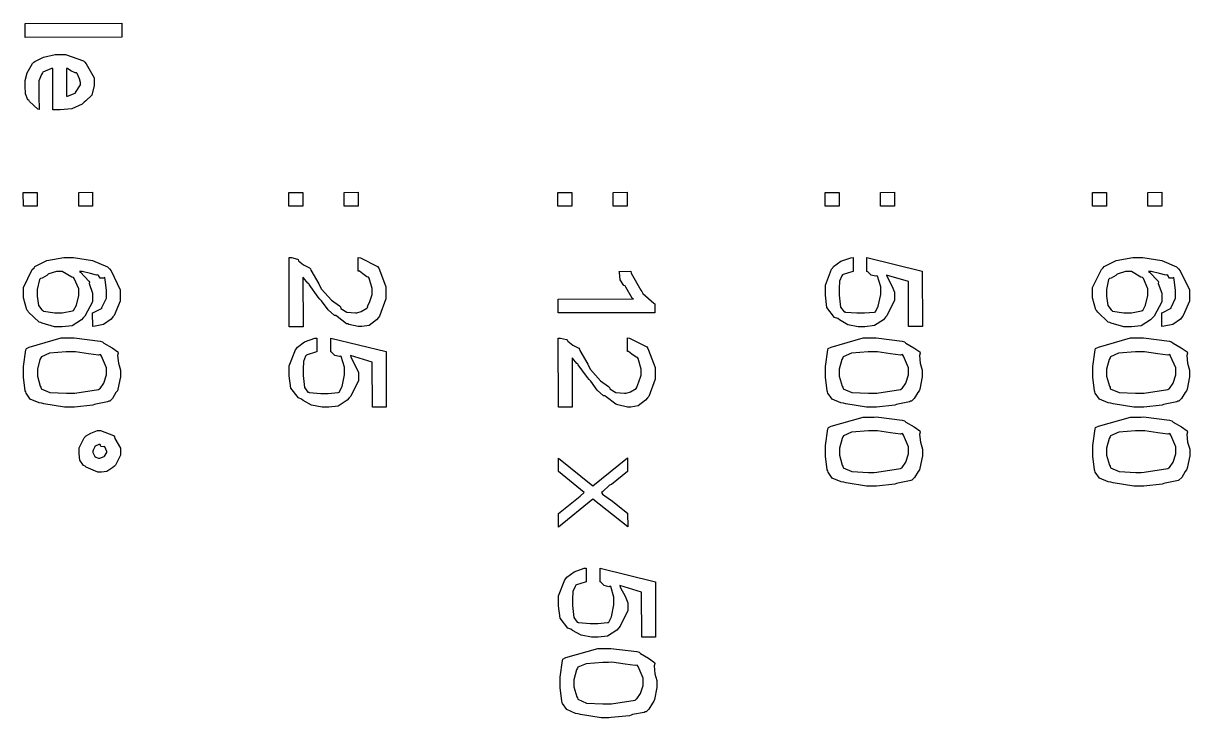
# Model space of a CAD drawing. Extents: x 0.2 to 11.6, y 0.3 to 16.2.
# Drawn here: x 7.532 to 8.702, y 2.602 to 3.299 of the extents above; entities that cross this region are included whole.
import ezdxf

# ---------------------------------------------------------------- set-up
doc = ezdxf.new("R2010")
doc.units = 0
doc.header["$MEASUREMENT"] = 0

msp = doc.modelspace()

# ---------------------------------------------------------------- linework, layer by layer
at = {"color": 0}
for p, q in [((7.53321, 3.29889), (7.63043, 3.2991)), ((7.53321, 3.285), (7.53321, 3.29889)), ((7.53321, 3.29889), (7.53321, 3.29889)), ((7.63043, 3.2991), (7.63043, 3.28521)), ((7.63043, 3.28521), (7.53321, 3.285)), ((7.55186, 3.26503), (7.56342, 3.26768)), ((7.56342, 3.26768), (7.56733, 3.26768)), ((7.56733, 3.26768), (7.57383, 3.26768)), ((7.57383, 3.26768), (7.59185, 3.26139)), ((7.53543, 3.24935), (7.54064, 3.25879)), ((7.54064, 3.25879), (7.54215, 3.2601)), ((7.54215, 3.2601), (7.54292, 3.26085)), ((7.54292, 3.26085), (7.55186, 3.26503)), ((7.59185, 3.26139), (7.59338, 3.2601)), ((7.59338, 3.2601), (7.59451, 3.25831)), ((7.59451, 3.25831), (7.60271, 3.24436)), ((7.53326, 3.24164), (7.53543, 3.24935)), ((7.54975, 3.24778), (7.54715, 3.24126)), ((7.55063, 3.24924), (7.54975, 3.24778)), ((7.55122, 3.24994), (7.55063, 3.24924)), ((7.5599, 3.25374), (7.55122, 3.24994)), ((7.56104, 3.25379), (7.5599, 3.25374)), ((7.56125, 3.21212), (7.56104, 3.25379)), ((7.57493, 3.25379), (7.57493, 3.22601)), ((7.57596, 3.25374), (7.57493, 3.25379)), ((7.57493, 3.25379), (7.57493, 3.25379)), ((7.57926, 3.25136), (7.57596, 3.25374)), ((7.58356, 3.24935), (7.57926, 3.25136)), ((7.5849, 3.24946), (7.58356, 3.24935)), ((7.58556, 3.24881), (7.5849, 3.24946)), ((7.58783, 3.24337), (7.58556, 3.24881)), ((7.58882, 3.23969), (7.58783, 3.24337)), ((7.60271, 3.24436), (7.60271, 3.23969)), ((7.53325, 3.23639), (7.53326, 3.23904)), ((7.53369, 3.22835), (7.53325, 3.23639)), ((7.53326, 3.23904), (7.53326, 3.24164)), ((7.54715, 3.24126), (7.54715, 3.23904)), ((7.54715, 3.23904), (7.54715, 3.23708)), ((7.54715, 3.23708), (7.54715, 3.23269)), ((7.54715, 3.23269), (7.54715, 3.23122)), ((7.58404, 3.22965), (7.58882, 3.23719)), ((7.58882, 3.23719), (7.58882, 3.23969)), ((7.58882, 3.23969), (7.58882, 3.23969)), ((7.60271, 3.23654), (7.60015, 3.22711)), ((7.60271, 3.23969), (7.60271, 3.23654)), ((7.53603, 3.22222), (7.53369, 3.22835)), ((7.53694, 3.22189), (7.53603, 3.22222)), ((7.5376, 3.22075), (7.53694, 3.22189)), ((7.54622, 3.21294), (7.5376, 3.22075)), ((7.54715, 3.23122), (7.54715, 3.22993)), ((7.54715, 3.22993), (7.54715, 3.227)), ((7.54715, 3.227), (7.54715, 3.22601)), ((7.54715, 3.22601), (7.54736, 3.21257)), ((7.54715, 3.22601), (7.54715, 3.22601)), ((7.57493, 3.22601), (7.5759, 3.22613)), ((7.5759, 3.22613), (7.5835, 3.22885)), ((7.5835, 3.22885), (7.58404, 3.22928)), ((7.58404, 3.22928), (7.58404, 3.22965)), ((7.59272, 3.21994), (7.59071, 3.21799)), ((7.59435, 3.22125), (7.59272, 3.21994)), ((7.60015, 3.22711), (7.59435, 3.22125)), ((7.54736, 3.21257), (7.54622, 3.21294)), ((7.56185, 3.21212), (7.56125, 3.21212)), ((7.56369, 3.21212), (7.56185, 3.21212)), ((7.56451, 3.21212), (7.56369, 3.21212)), ((7.56842, 3.21212), (7.56451, 3.21212)), ((7.58014, 3.21311), (7.56842, 3.21212)), ((7.59071, 3.21799), (7.58014, 3.21311)), ((7.53151, 3.12929), (7.5454, 3.12929)), ((7.53153, 3.1154), (7.53151, 3.12929)), ((7.53151, 3.12929), (7.53151, 3.12929)), ((7.5454, 3.12929), (7.54542, 3.1154)), ((7.58708, 3.12929), (7.60097, 3.1295)), ((7.58708, 3.1154), (7.58708, 3.12929)), ((7.58708, 3.12929), (7.58708, 3.12929)), ((7.60097, 3.1295), (7.60097, 3.11561)), ((7.79818, 3.12929), (7.81207, 3.12929)), ((7.79818, 3.1154), (7.79818, 3.12929)), ((7.79818, 3.12929), (7.79818, 3.12929)), ((7.81207, 3.12929), (7.81207, 3.1154)), ((7.85374, 3.12929), (7.86762, 3.1295)), ((7.85374, 3.1154), (7.85374, 3.12929)), ((7.85374, 3.12929), (7.85374, 3.12929)), ((7.86762, 3.1295), (7.86762, 3.11561)), ((8.06814, 3.12929), (8.08203, 3.12929)), ((8.06814, 3.1154), (8.06814, 3.12929)), ((8.06814, 3.12929), (8.06814, 3.12929)), ((8.08203, 3.12929), (8.08203, 3.1154)), ((8.12369, 3.12929), (8.13758, 3.1295)), ((8.12369, 3.1154), (8.12369, 3.12929)), ((8.12369, 3.12929), (8.12369, 3.12929)), ((8.13758, 3.1295), (8.13758, 3.11561)), ((8.33653, 3.12929), (8.35042, 3.12929)), ((8.33653, 3.1154), (8.33653, 3.12929)), ((8.33653, 3.12929), (8.33653, 3.12929)), ((8.35042, 3.12929), (8.35042, 3.1154)), ((8.39208, 3.12929), (8.40597, 3.1295)), ((8.39208, 3.1154), (8.39208, 3.12929)), ((8.39208, 3.12929), (8.39208, 3.12929)), ((8.40597, 3.1295), (8.40597, 3.11561)), ((8.60482, 3.12929), (8.61871, 3.12929)), ((8.60482, 3.1154), (8.60482, 3.12929)), ((8.60482, 3.12929), (8.60482, 3.12929)), ((8.61871, 3.12929), (8.61871, 3.1154)), ((8.66038, 3.12929), (8.67426, 3.1295)), ((8.66038, 3.1154), (8.66038, 3.12929)), ((8.66038, 3.12929), (8.66038, 3.12929)), ((8.67426, 3.1295), (8.67426, 3.11561)), ((7.54542, 3.1154), (7.53153, 3.1154)), ((7.60097, 3.11561), (7.58708, 3.1154)), ((7.81207, 3.1154), (7.79818, 3.1154)), ((7.86762, 3.11561), (7.85374, 3.1154)), ((8.08203, 3.1154), (8.06814, 3.1154)), ((8.13758, 3.11561), (8.12369, 3.1154)), ((8.35042, 3.1154), (8.33653, 3.1154)), ((8.40597, 3.11561), (8.39208, 3.1154)), ((8.61871, 3.1154), (8.60482, 3.1154)), ((8.67426, 3.11561), (8.66038, 3.1154)), ((7.54318, 3.05507), (7.55524, 3.06087)), ((7.55524, 3.06087), (7.57215, 3.06386)), ((7.57215, 3.06386), (7.57785, 3.06386)), ((7.57785, 3.06386), (7.58203, 3.06392)), ((7.58203, 3.06392), (7.60107, 3.06114)), ((7.60107, 3.06114), (7.61589, 3.05453)), ((7.7985, 2.99442), (7.79829, 3.06386)), ((7.79829, 3.06386), (7.80057, 3.06386)), ((7.80057, 3.06386), (7.80664, 3.06244)), ((7.80664, 3.06244), (7.8074, 3.06213)), ((7.8074, 3.06213), (7.80783, 3.0606)), ((7.80783, 3.0606), (7.81293, 3.05669)), ((7.81293, 3.05669), (7.8189, 3.05365)), ((7.86774, 3.05018), (7.86774, 3.06407)), ((7.86774, 3.06407), (7.86996, 3.06381)), ((7.86996, 3.06381), (7.88715, 3.05496)), ((8.34483, 3.05485), (8.35211, 3.06022)), ((8.35211, 3.06022), (8.36231, 3.06364)), ((8.36231, 3.06364), (8.36442, 3.06386)), ((8.36442, 3.06386), (8.36442, 3.04997)), ((8.36442, 3.06386), (8.36442, 3.06386)), ((8.37831, 3.04997), (8.37831, 3.06386)), ((8.37831, 3.06386), (8.43386, 3.05018)), ((8.61649, 3.05507), (8.62853, 3.06087)), ((8.62853, 3.06087), (8.64546, 3.06386)), ((8.64546, 3.06386), (8.65115, 3.06386)), ((8.65115, 3.06386), (8.65532, 3.06392)), ((8.65532, 3.06392), (8.67437, 3.06114)), ((8.67437, 3.06114), (8.68918, 3.05453)), ((7.53162, 3.03396), (7.54047, 3.05197)), ((7.54047, 3.05197), (7.54226, 3.05365)), ((7.54226, 3.05365), (7.54318, 3.05507)), ((7.55496, 3.04606), (7.55035, 3.04324)), ((7.55638, 3.04715), (7.55496, 3.04606)), ((7.55724, 3.04764), (7.55638, 3.04715)), ((7.56467, 3.04997), (7.55724, 3.04764)), ((7.56744, 3.04997), (7.56467, 3.04997)), ((7.57058, 3.04997), (7.56744, 3.04997)), ((7.56744, 3.04997), (7.56744, 3.04997)), ((7.58014, 3.04428), (7.57058, 3.04997)), ((7.58176, 3.04389), (7.58014, 3.04428)), ((7.59056, 3.04997), (7.58783, 3.04997)), ((7.58783, 3.04997), (7.58886, 3.04926)), ((7.58886, 3.04926), (7.59728, 3.04021)), ((7.59879, 3.04785), (7.59056, 3.04997)), ((7.60508, 3.04622), (7.59879, 3.04785)), ((7.60628, 3.0465), (7.60508, 3.04622)), ((7.60704, 3.04596), (7.60628, 3.0465)), ((7.60878, 3.04318), (7.60704, 3.04596)), ((7.61589, 3.05453), (7.618, 3.05257)), ((7.618, 3.05257), (7.61953, 3.05067)), ((7.61953, 3.05067), (7.62885, 3.03162)), ((7.8189, 3.05365), (7.81976, 3.05257)), ((7.81976, 3.05257), (7.81999, 3.05126)), ((7.81999, 3.05126), (7.82801, 3.0376)), ((7.86882, 3.05018), (7.86774, 3.05018)), ((7.87224, 3.04775), (7.86882, 3.05018)), ((7.87646, 3.04465), (7.87224, 3.04775)), ((7.87793, 3.04432), (7.87646, 3.04465)), ((7.87853, 3.04335), (7.87793, 3.04432)), ((7.88715, 3.05496), (7.88835, 3.05344)), ((7.88835, 3.05344), (7.88894, 3.0516)), ((7.88894, 3.0516), (7.89551, 3.03444)), ((8.12972, 3.04997), (8.14122, 3.05018)), ((8.13004, 3.04893), (8.12972, 3.04997)), ((8.13069, 3.04161), (8.13004, 3.04893)), ((8.14122, 3.05018), (8.14171, 3.04824)), ((8.14171, 3.04824), (8.15142, 3.03125)), ((8.33664, 3.03608), (8.34293, 3.05214)), ((8.34293, 3.05214), (8.34424, 3.05365)), ((8.34424, 3.05365), (8.34483, 3.05485)), ((8.35314, 3.04551), (8.35097, 3.04031)), ((8.354, 3.04671), (8.35314, 3.04551)), ((8.35454, 3.04704), (8.354, 3.04671)), ((8.36322, 3.04975), (8.35454, 3.04704)), ((8.36442, 3.04997), (8.36322, 3.04975)), ((8.37929, 3.04953), (8.37831, 3.04997)), ((8.38254, 3.04633), (8.37929, 3.04953)), ((8.38704, 3.04519), (8.38254, 3.04633)), ((8.38829, 3.04563), (8.38704, 3.04519)), ((8.38894, 3.04536), (8.38829, 3.04563)), ((8.39219, 3.03456), (8.38894, 3.04536)), ((8.41997, 3.03976), (8.39806, 3.04628)), ((8.39806, 3.04628), (8.39887, 3.04394)), ((8.43386, 3.05018), (8.43408, 2.99463)), ((8.60493, 3.03396), (8.61376, 3.05197)), ((8.61376, 3.05197), (8.61556, 3.05365)), ((8.61556, 3.05365), (8.61649, 3.05507)), ((8.62825, 3.04606), (8.62364, 3.04324)), ((8.62967, 3.04714), (8.62825, 3.04606)), ((8.63053, 3.04764), (8.62967, 3.04714)), ((8.63797, 3.04997), (8.63053, 3.04764)), ((8.64074, 3.04997), (8.63797, 3.04997)), ((8.64388, 3.04997), (8.64074, 3.04997)), ((8.64074, 3.04997), (8.64074, 3.04997)), ((8.65343, 3.04428), (8.64388, 3.04997)), ((8.65506, 3.04389), (8.65343, 3.04428)), ((8.66385, 3.04997), (8.66114, 3.04997)), ((8.66114, 3.04997), (8.66217, 3.04926)), ((8.66217, 3.04926), (8.67057, 3.04019)), ((8.6721, 3.04785), (8.66385, 3.04997)), ((8.67839, 3.04622), (8.6721, 3.04785)), ((8.67958, 3.0465), (8.67839, 3.04622)), ((8.68033, 3.04596), (8.67958, 3.0465)), ((8.68207, 3.04318), (8.68033, 3.04596)), ((8.68918, 3.05453), (8.69129, 3.05257)), ((8.69129, 3.05257), (8.69282, 3.05067)), ((8.69282, 3.05067), (8.70215, 3.03162)), ((7.53162, 3.0274), (7.53162, 3.03396)), ((7.54764, 3.04178), (7.54551, 3.03185)), ((7.54833, 3.04258), (7.54764, 3.04178)), ((7.54872, 3.04286), (7.54833, 3.04258)), ((7.55035, 3.04324), (7.54872, 3.04286)), ((7.58262, 3.04286), (7.58176, 3.04389)), ((7.58718, 3.03267), (7.58262, 3.04286)), ((7.58718, 3.02892), (7.58718, 3.03267)), ((7.59728, 3.04021), (7.59782, 3.03911)), ((7.59782, 3.03911), (7.59744, 3.03776)), ((7.59744, 3.03776), (7.60107, 3.02821)), ((7.61231, 3.0434), (7.60878, 3.04318)), ((7.61322, 3.04389), (7.61231, 3.0434)), ((7.6135, 3.04199), (7.61322, 3.04389)), ((7.61496, 3.03071), (7.6135, 3.04199)), ((7.81267, 3.04367), (7.81218, 3.04411)), ((7.81218, 3.04411), (7.81239, 2.99442)), ((7.81706, 3.03814), (7.81267, 3.04367)), ((7.81803, 3.0376), (7.81706, 3.03814)), ((7.81853, 3.03694), (7.81803, 3.0376)), ((7.82764, 3.02414), (7.81853, 3.03694)), ((7.82801, 3.0376), (7.82867, 3.03586)), ((7.82867, 3.03586), (7.83083, 3.03211)), ((7.88162, 3.03276), (7.87853, 3.04335)), ((7.88162, 3.02892), (7.88162, 3.03276)), ((7.89551, 3.03444), (7.89551, 3.02869)), ((8.13433, 3.03586), (8.13069, 3.04161)), ((8.13579, 3.03564), (8.13433, 3.03586)), ((8.13644, 3.03429), (8.13579, 3.03564)), ((8.14279, 3.02322), (8.13644, 3.03429)), ((8.33664, 3.03022), (8.33664, 3.03608)), ((8.35097, 3.04031), (8.35053, 3.03276)), ((8.35053, 3.03276), (8.35053, 3.03022)), ((8.39219, 3.03088), (8.39219, 3.03456)), ((8.39887, 3.04394), (8.40332, 3.03564)), ((8.40332, 3.03564), (8.40608, 3.02914)), ((8.42019, 2.99463), (8.41997, 3.03976)), ((8.60493, 3.0274), (8.60493, 3.03396)), ((8.62093, 3.04178), (8.61882, 3.03185)), ((8.62164, 3.04258), (8.62093, 3.04178)), ((8.62201, 3.04286), (8.62164, 3.04258)), ((8.62364, 3.04324), (8.62201, 3.04286)), ((8.65593, 3.04286), (8.65506, 3.04389)), ((8.66049, 3.03267), (8.65593, 3.04286)), ((8.66049, 3.02892), (8.66049, 3.03267)), ((8.67057, 3.04019), (8.67111, 3.03911)), ((8.67111, 3.03911), (8.67074, 3.03776)), ((8.67074, 3.03776), (8.67437, 3.02821)), ((8.6856, 3.0434), (8.68207, 3.04318)), ((8.68653, 3.04389), (8.6856, 3.0434)), ((8.68679, 3.04199), (8.68653, 3.04389)), ((8.68826, 3.03071), (8.68679, 3.04199)), ((7.53162, 3.02344), (7.53162, 3.0274)), ((7.53489, 3.01156), (7.53162, 3.02344)), ((7.54551, 3.03185), (7.54551, 3.02849)), ((7.54551, 3.02849), (7.54551, 3.02533)), ((7.54551, 3.02533), (7.54688, 3.01574)), ((7.58475, 3.01617), (7.58718, 3.02576)), ((7.58718, 3.02576), (7.58718, 3.02892)), ((7.60107, 3.02821), (7.60107, 3.02501)), ((7.60107, 3.02501), (7.60107, 3.01964)), ((7.61035, 3.01378), (7.61496, 3.02322)), ((7.61496, 3.02632), (7.61496, 3.03071)), ((7.61496, 3.02322), (7.61496, 3.02632)), ((7.62885, 3.03162), (7.62885, 3.02522)), ((7.62885, 3.02522), (7.62885, 3.02003)), ((7.82932, 3.02219), (7.82764, 3.02414)), ((7.83094, 3.02046), (7.82932, 3.02219)), ((7.83083, 3.03211), (7.84088, 3.021)), ((7.84088, 3.021), (7.84879, 3.01535)), ((7.87929, 3.01997), (7.88162, 3.02669)), ((7.88162, 3.02669), (7.88162, 3.02892)), ((7.89551, 3.02246), (7.88915, 3.00526)), ((7.89551, 3.02869), (7.89551, 3.02246)), ((8.06831, 3.02219), (8.14404, 3.0224)), ((8.06831, 3.00831), (8.06831, 3.02219)), ((8.14404, 3.0224), (8.14279, 3.02322)), ((8.15142, 3.03125), (8.15251, 3.02979)), ((8.15251, 3.02979), (8.15354, 3.02772)), ((8.15354, 3.02772), (8.16444, 3.01807)), ((8.33664, 3.0261), (8.33664, 3.03022)), ((8.33817, 3.01367), (8.33664, 3.0261)), ((8.35053, 3.03022), (8.35053, 3.02621)), ((8.35053, 3.02621), (8.352, 3.01417)), ((8.38975, 3.01508), (8.39219, 3.02696)), ((8.39219, 3.02696), (8.39219, 3.03088)), ((8.40608, 3.02121), (8.39849, 3.00553)), ((8.40608, 3.02914), (8.40608, 3.02696)), ((8.40608, 3.02696), (8.40608, 3.02121)), ((8.60493, 3.02343), (8.60493, 3.0274)), ((8.60818, 3.01156), (8.60493, 3.02343)), ((8.61882, 3.03185), (8.61882, 3.02849)), ((8.61882, 3.02849), (8.61882, 3.02533)), ((8.61882, 3.02533), (8.62017, 3.01574)), ((8.65804, 3.01617), (8.66049, 3.02576)), ((8.66049, 3.02576), (8.66049, 3.02892)), ((8.67437, 3.02821), (8.67437, 3.02501)), ((8.67437, 3.02501), (8.67437, 3.01964)), ((8.68365, 3.01378), (8.68826, 3.02322)), ((8.68826, 3.02631), (8.68826, 3.03071)), ((8.68826, 3.02322), (8.68826, 3.02631)), ((8.70215, 3.03162), (8.70215, 3.02522)), ((8.70215, 3.02522), (8.70215, 3.02001)), ((7.53597, 3.01047), (7.53489, 3.01156)), ((7.53674, 3.00922), (7.53597, 3.01047)), ((7.54725, 2.99908), (7.53674, 3.00922)), ((7.54688, 3.01574), (7.55018, 3.01133)), ((7.55018, 3.01133), (7.55117, 3.0109)), ((7.55117, 3.0109), (7.55165, 3.01025)), ((7.55165, 3.01025), (7.56299, 3.00831)), ((7.57053, 3.00831), (7.58083, 3.01031)), ((7.58083, 3.01031), (7.58176, 3.01069)), ((7.58176, 3.01069), (7.58192, 3.0109)), ((7.58192, 3.0109), (7.58475, 3.01617)), ((7.60107, 3.01964), (7.59326, 3.00504)), ((7.60211, 3.00879), (7.60986, 3.01281)), ((7.60986, 3.01281), (7.6104, 3.01329)), ((7.6104, 3.01329), (7.61035, 3.01378)), ((7.62885, 3.02003), (7.62267, 3.00581)), ((7.83751, 3.0115), (7.83094, 3.02046)), ((7.84386, 3.00581), (7.83751, 3.0115)), ((7.84879, 3.01535), (7.84993, 3.01438)), ((7.84993, 3.01438), (7.85026, 3.01286)), ((7.85026, 3.01286), (7.85622, 3.00917)), ((7.85622, 3.00917), (7.86481, 3.00851)), ((7.86643, 3.00851), (7.87076, 3.00993)), ((7.87076, 3.00993), (7.87651, 3.01324)), ((7.87651, 3.01324), (7.87728, 3.01415)), ((7.87717, 3.01465), (7.87929, 3.01997)), ((7.87728, 3.01415), (7.87717, 3.01465)), ((8.16444, 3.01807), (8.16553, 3.01742)), ((8.16553, 3.01742), (8.16553, 3.00851)), ((8.34592, 3.00369), (8.33817, 3.01367)), ((8.352, 3.01417), (8.35542, 3.0096)), ((8.35542, 3.0096), (8.35639, 3.00939)), ((8.35639, 3.00939), (8.35688, 3.00911)), ((8.35688, 3.00911), (8.36838, 3.00831)), ((8.37586, 3.00831), (8.38585, 3.00922)), ((8.38585, 3.00922), (8.38678, 3.00939)), ((8.38678, 3.00939), (8.38693, 3.00944)), ((8.38693, 3.00944), (8.38975, 3.01508)), ((8.60926, 3.01047), (8.60818, 3.01156)), ((8.61003, 3.00922), (8.60926, 3.01047)), ((8.62056, 2.99908), (8.61003, 3.00922)), ((8.62017, 3.01574), (8.62349, 3.01133)), ((8.62349, 3.01133), (8.62446, 3.0109)), ((8.62446, 3.0109), (8.62494, 3.01025)), ((8.62494, 3.01025), (8.63628, 3.00831)), ((8.64382, 3.00831), (8.65414, 3.01031)), ((8.65414, 3.01031), (8.65506, 3.01068)), ((8.65506, 3.01068), (8.65522, 3.0109)), ((8.65522, 3.0109), (8.65804, 3.01617)), ((8.67437, 3.01964), (8.66656, 3.00504)), ((8.6754, 3.00879), (8.68315, 3.01281)), ((8.68315, 3.01281), (8.68371, 3.01329)), ((8.68371, 3.01329), (8.68365, 3.01378)), ((8.70215, 3.02001), (8.69596, 3.00581)), ((7.54899, 2.99875), (7.54725, 2.99908)), ((7.5504, 2.99804), (7.54899, 2.99875)), ((7.56282, 2.99442), (7.5504, 2.99804)), ((7.56299, 3.00831), (7.56679, 3.00831)), ((7.56679, 3.00831), (7.57053, 3.00831)), ((7.58979, 3.00125), (7.5804, 2.99556)), ((7.59174, 3.00353), (7.58979, 3.00125)), ((7.59326, 3.00504), (7.59174, 3.00353)), ((7.60107, 3.00851), (7.60211, 3.00879)), ((7.60129, 2.99463), (7.60107, 3.00851)), ((7.61974, 3.00222), (7.61203, 2.99664)), ((7.62147, 3.00439), (7.61974, 3.00222)), ((7.62267, 3.00581), (7.62147, 3.00439)), ((7.84538, 3.00569), (7.84386, 3.00581)), ((7.8464, 3.00472), (7.84538, 3.00569)), ((7.85607, 2.9974), (7.8464, 3.00472)), ((7.85732, 2.99724), (7.85607, 2.9974)), ((7.86481, 3.00851), (7.86643, 3.00851)), ((7.86643, 3.00851), (7.86643, 3.00851)), ((7.88613, 3.00146), (7.87853, 2.99576)), ((7.88792, 3.00374), (7.88613, 3.00146)), ((7.88915, 3.00526), (7.88792, 3.00374)), ((8.16553, 3.00851), (8.06831, 3.00831)), ((8.06831, 3.00831), (8.06831, 3.00831)), ((8.34901, 3.00265), (8.34592, 3.00369)), ((8.35075, 3.00131), (8.34901, 3.00265)), ((8.35915, 2.99653), (8.35075, 3.00131)), ((8.36838, 3.00831), (8.37224, 3.00831)), ((8.37224, 3.00831), (8.37586, 3.00831)), ((8.39501, 3.00157), (8.38585, 2.9956)), ((8.39697, 3.00396), (8.39501, 3.00157)), ((8.39849, 3.00553), (8.39697, 3.00396)), ((8.62229, 2.99875), (8.62056, 2.99908)), ((8.62369, 2.99804), (8.62229, 2.99875)), ((8.63613, 2.99442), (8.62369, 2.99804)), ((8.63628, 3.00831), (8.64008, 3.00831)), ((8.64008, 3.00831), (8.64382, 3.00831)), ((8.66308, 3.00125), (8.65369, 2.99556)), ((8.66504, 3.00353), (8.66308, 3.00125)), ((8.66656, 3.00504), (8.66504, 3.00353)), ((8.67437, 3.00851), (8.6754, 3.00879)), ((8.67458, 2.99463), (8.67437, 3.00851)), ((8.69303, 3.00222), (8.68533, 2.99664)), ((8.69476, 3.00439), (8.69303, 3.00222)), ((8.69596, 3.00581), (8.69476, 3.00439)), ((7.56743, 2.99442), (7.56282, 2.99442)), ((7.57064, 2.99442), (7.56743, 2.99442)), ((7.5804, 2.99556), (7.57064, 2.99442)), ((7.60346, 2.9949), (7.60129, 2.99463)), ((7.60129, 2.99463), (7.60129, 2.99463)), ((7.61203, 2.99664), (7.60346, 2.9949)), ((7.81239, 2.99442), (7.7985, 2.99442)), ((7.81239, 2.99442), (7.81239, 2.99442)), ((7.85824, 2.99679), (7.85732, 2.99724)), ((7.86774, 2.99463), (7.85824, 2.99679)), ((7.86882, 2.99463), (7.86774, 2.99463)), ((7.87121, 2.99463), (7.86882, 2.99463)), ((7.87853, 2.99576), (7.87121, 2.99463)), ((8.36974, 2.99442), (8.35915, 2.99653)), ((8.37332, 2.99442), (8.36974, 2.99442)), ((8.37642, 2.99442), (8.37332, 2.99442)), ((8.38585, 2.9956), (8.37642, 2.99442)), ((8.43408, 2.99463), (8.42019, 2.99463)), ((8.64074, 2.99442), (8.63613, 2.99442)), ((8.64393, 2.99442), (8.64074, 2.99442)), ((8.65369, 2.99556), (8.64393, 2.99442)), ((8.67676, 2.9949), (8.67458, 2.99463)), ((8.67458, 2.99463), (8.67458, 2.99463)), ((8.68533, 2.99664), (8.67676, 2.9949)), ((7.53456, 2.97254), (7.53743, 2.97407)), ((7.53743, 2.97407), (7.56961, 2.98318)), ((7.56961, 2.98318), (7.58035, 2.98318)), ((7.58035, 2.98318), (7.58257, 2.98324)), ((7.58035, 2.98318), (7.58035, 2.98318)), ((7.58257, 2.98324), (7.60867, 2.98014)), ((7.60867, 2.98014), (7.61094, 2.97949)), ((7.61094, 2.97949), (7.61242, 2.97803)), ((7.61242, 2.97803), (7.62061, 2.97342)), ((7.80599, 2.97293), (7.80658, 2.97412)), ((7.80658, 2.97412), (7.81386, 2.97949)), ((7.81386, 2.97949), (7.82406, 2.9829)), ((7.82406, 2.9829), (7.82617, 2.98313)), ((7.82617, 2.98313), (7.82617, 2.96924)), ((7.82617, 2.98313), (7.82617, 2.98313)), ((7.84006, 2.96924), (7.84006, 2.98313)), ((7.84006, 2.98313), (7.89561, 2.96946)), ((8.06862, 2.91368), (8.06842, 2.98313)), ((8.06842, 2.98313), (8.07069, 2.98313)), ((8.07069, 2.98313), (8.07676, 2.98172)), ((8.07676, 2.98172), (8.07753, 2.98139)), ((8.07753, 2.98139), (8.07796, 2.97987)), ((8.07796, 2.97987), (8.08306, 2.97597)), ((8.08306, 2.97597), (8.08903, 2.97293)), ((8.13786, 2.96946), (8.13786, 2.98335)), ((8.13786, 2.98335), (8.14008, 2.98307)), ((8.14008, 2.98307), (8.15728, 2.97424)), ((8.15728, 2.97424), (8.15847, 2.97271)), ((8.33957, 2.97254), (8.34244, 2.97407)), ((8.34244, 2.97407), (8.37463, 2.98318)), ((8.37463, 2.98318), (8.38536, 2.98318)), ((8.38536, 2.98318), (8.38758, 2.98324)), ((8.38536, 2.98318), (8.38536, 2.98318)), ((8.38758, 2.98324), (8.41368, 2.98014)), ((8.41368, 2.98014), (8.41596, 2.97949)), ((8.41596, 2.97949), (8.41743, 2.97803)), ((8.41743, 2.97803), (8.42561, 2.97342)), ((8.60786, 2.97254), (8.61074, 2.97407)), ((8.61074, 2.97407), (8.6429, 2.98318)), ((8.6429, 2.98318), (8.65364, 2.98318)), ((8.65364, 2.98318), (8.65588, 2.98324)), ((8.65364, 2.98318), (8.65364, 2.98318)), ((8.65588, 2.98324), (8.68197, 2.98014)), ((8.68197, 2.98014), (8.68425, 2.97949)), ((8.68425, 2.97949), (8.68571, 2.97803)), ((8.68571, 2.97803), (8.6939, 2.97342)), ((7.53174, 2.95449), (7.53407, 2.97114)), ((7.53407, 2.97114), (7.53456, 2.97254)), ((7.5491, 2.96343), (7.54824, 2.96175)), ((7.54964, 2.9644), (7.5491, 2.96343)), ((7.55772, 2.96783), (7.54964, 2.9644)), ((7.57465, 2.96929), (7.55772, 2.96783)), ((7.58035, 2.96929), (7.57465, 2.96929)), ((7.58382, 2.96935), (7.58035, 2.96929)), ((7.58035, 2.96929), (7.58035, 2.96929)), ((7.59694, 2.96733), (7.58382, 2.96935)), ((7.60704, 2.9661), (7.59694, 2.96733)), ((7.609, 2.96647), (7.60704, 2.9661)), ((7.60997, 2.965), (7.609, 2.96647)), ((7.61507, 2.95329), (7.60997, 2.965)), ((7.62061, 2.97342), (7.62646, 2.96929)), ((7.62679, 2.96799), (7.62614, 2.96571)), ((7.62614, 2.96571), (7.6269, 2.95785)), ((7.62646, 2.96929), (7.62679, 2.96799)), ((7.79839, 2.95535), (7.80468, 2.9714)), ((7.80468, 2.9714), (7.80599, 2.97293)), ((7.81489, 2.96479), (7.81272, 2.95958)), ((7.81575, 2.96599), (7.81489, 2.96479)), ((7.81629, 2.96631), (7.81575, 2.96599)), ((7.82497, 2.96901), (7.81629, 2.96631)), ((7.82617, 2.96924), (7.82497, 2.96901)), ((7.84104, 2.96881), (7.84006, 2.96924)), ((7.84429, 2.9656), (7.84104, 2.96881)), ((7.84879, 2.96446), (7.84429, 2.9656)), ((7.85004, 2.9649), (7.84879, 2.96446)), ((7.85069, 2.96463), (7.85004, 2.9649)), ((7.85394, 2.95383), (7.85069, 2.96463)), ((7.88172, 2.95904), (7.85981, 2.96554)), ((7.85981, 2.96554), (7.86063, 2.96322)), ((7.86063, 2.96322), (7.86507, 2.95492)), ((7.89561, 2.96946), (7.89583, 2.9139)), ((8.08279, 2.96294), (8.08231, 2.96338)), ((8.08231, 2.96338), (8.08251, 2.91368)), ((8.08718, 2.95742), (8.08279, 2.96294)), ((8.08903, 2.97293), (8.0899, 2.97185)), ((8.0899, 2.97185), (8.09011, 2.97054)), ((8.09011, 2.97054), (8.09814, 2.95688)), ((8.13894, 2.96946), (8.13786, 2.96946)), ((8.14236, 2.96701), (8.13894, 2.96946)), ((8.1466, 2.96392), (8.14236, 2.96701)), ((8.14806, 2.9636), (8.1466, 2.96392)), ((8.14865, 2.96263), (8.14806, 2.9636)), ((8.15175, 2.95204), (8.14865, 2.96263)), ((8.15847, 2.97271), (8.15907, 2.97086)), ((8.15907, 2.97086), (8.16564, 2.95372)), ((8.33675, 2.95449), (8.33908, 2.97114)), ((8.33908, 2.97114), (8.33957, 2.97254)), ((8.35411, 2.96343), (8.35324, 2.96175)), ((8.35465, 2.9644), (8.35411, 2.96343)), ((8.36274, 2.96783), (8.35465, 2.9644)), ((8.37967, 2.96929), (8.36274, 2.96783)), ((8.38536, 2.96929), (8.37967, 2.96929)), ((8.38883, 2.96935), (8.38536, 2.96929)), ((8.38536, 2.96929), (8.38536, 2.96929)), ((8.40196, 2.96733), (8.38883, 2.96935)), ((8.41206, 2.9661), (8.40196, 2.96733)), ((8.41401, 2.96647), (8.41206, 2.9661)), ((8.41499, 2.965), (8.41401, 2.96647)), ((8.42008, 2.95329), (8.41499, 2.965)), ((8.42561, 2.97342), (8.43147, 2.96929)), ((8.43181, 2.96799), (8.43115, 2.96571)), ((8.43115, 2.96571), (8.43192, 2.95785)), ((8.43147, 2.96929), (8.43181, 2.96799)), ((8.60503, 2.95449), (8.60736, 2.97114)), ((8.60736, 2.97114), (8.60786, 2.97254)), ((8.62239, 2.96343), (8.62153, 2.96175)), ((8.62294, 2.9644), (8.62239, 2.96343)), ((8.63103, 2.96783), (8.62294, 2.9644)), ((8.64794, 2.96929), (8.63103, 2.96783)), ((8.65364, 2.96929), (8.64794, 2.96929)), ((8.65712, 2.96935), (8.65364, 2.96929)), ((8.65364, 2.96929), (8.65364, 2.96929)), ((8.67025, 2.96733), (8.65712, 2.96935)), ((8.68033, 2.9661), (8.67025, 2.96733)), ((8.68229, 2.96647), (8.68033, 2.9661)), ((8.68326, 2.965), (8.68229, 2.96647)), ((8.68837, 2.95329), (8.68326, 2.965)), ((8.6939, 2.97342), (8.69976, 2.96929)), ((8.70008, 2.96799), (8.69943, 2.96571)), ((8.69943, 2.96571), (8.70019, 2.95785)), ((8.69976, 2.96929), (8.70008, 2.96799)), ((7.53174, 2.94846), (7.53174, 2.95449)), ((7.54824, 2.96175), (7.54562, 2.95182)), ((7.54562, 2.95182), (7.54562, 2.94846)), ((7.61507, 2.94889), (7.61507, 2.95329)), ((7.6269, 2.95785), (7.62896, 2.95101)), ((7.62896, 2.95101), (7.62896, 2.94868)), ((7.79839, 2.94949), (7.79839, 2.95535)), ((7.81272, 2.95958), (7.81228, 2.95204)), ((7.81228, 2.95204), (7.81228, 2.94949)), ((7.85394, 2.95014), (7.85394, 2.95383)), ((7.86507, 2.95492), (7.86783, 2.9484)), ((7.88194, 2.9139), (7.88172, 2.95904)), ((8.08817, 2.95688), (8.08718, 2.95742)), ((8.08865, 2.95622), (8.08817, 2.95688)), ((8.09776, 2.94342), (8.08865, 2.95622)), ((8.09814, 2.95688), (8.09879, 2.95514)), ((8.09879, 2.95514), (8.10096, 2.95139)), ((8.10096, 2.95139), (8.111, 2.94026)), ((8.15175, 2.94819), (8.15175, 2.95204)), ((8.16564, 2.95372), (8.16564, 2.94797)), ((8.33675, 2.94846), (8.33675, 2.95449)), ((8.35324, 2.96175), (8.35064, 2.95182)), ((8.35064, 2.95182), (8.35064, 2.94846)), ((8.42008, 2.94889), (8.42008, 2.95329)), ((8.43192, 2.95785), (8.43397, 2.95101)), ((8.43397, 2.95101), (8.43397, 2.94868)), ((8.60503, 2.94846), (8.60503, 2.95449)), ((8.61893, 2.95182), (8.61892, 2.94846)), ((8.62153, 2.96175), (8.61893, 2.95182)), ((8.68837, 2.94889), (8.68837, 2.95329)), ((8.70019, 2.95785), (8.70226, 2.95101)), ((8.70226, 2.95101), (8.70225, 2.94868)), ((7.53174, 2.94396), (7.53174, 2.94846)), ((7.53336, 2.93029), (7.53174, 2.94396)), ((7.54562, 2.94846), (7.54562, 2.94476)), ((7.54562, 2.94476), (7.5485, 2.93468)), ((7.61242, 2.93787), (7.61507, 2.94618)), ((7.61507, 2.94618), (7.61507, 2.94889)), ((7.62896, 2.94407), (7.62642, 2.93186)), ((7.62896, 2.94868), (7.62896, 2.94407)), ((7.79839, 2.94536), (7.79839, 2.94949)), ((7.79992, 2.93294), (7.79839, 2.94536)), ((7.81228, 2.94949), (7.81228, 2.94547)), ((7.81228, 2.94547), (7.81375, 2.93343)), ((7.85151, 2.93435), (7.85394, 2.94624)), ((7.85394, 2.94624), (7.85394, 2.95014)), ((7.86783, 2.94049), (7.86024, 2.92481)), ((7.86783, 2.9484), (7.86783, 2.94624)), ((7.86783, 2.94624), (7.86783, 2.94049)), ((8.09944, 2.94146), (8.09776, 2.94342)), ((8.10107, 2.93972), (8.09944, 2.94146)), ((8.10764, 2.93078), (8.10107, 2.93972)), ((8.111, 2.94026), (8.11892, 2.93463)), ((8.14729, 2.93392), (8.14942, 2.93924)), ((8.14942, 2.93924), (8.15175, 2.94596)), ((8.15175, 2.94596), (8.15175, 2.94819)), ((8.16564, 2.94174), (8.15929, 2.92453)), ((8.16564, 2.94797), (8.16564, 2.94174)), ((8.33675, 2.94396), (8.33675, 2.94846)), ((8.33837, 2.93028), (8.33675, 2.94396)), ((8.35064, 2.94846), (8.35064, 2.94476)), ((8.35064, 2.94476), (8.35351, 2.93468)), ((8.41743, 2.93787), (8.42008, 2.94618)), ((8.42008, 2.94618), (8.42008, 2.94889)), ((8.43397, 2.94407), (8.43143, 2.93186)), ((8.43397, 2.94868), (8.43397, 2.94407)), ((8.60504, 2.94396), (8.60503, 2.94846)), ((8.60667, 2.93028), (8.60504, 2.94396)), ((8.61892, 2.94846), (8.61892, 2.94476)), ((8.61892, 2.94476), (8.62179, 2.93468)), ((8.68571, 2.93787), (8.68836, 2.94618)), ((8.68836, 2.94618), (8.68837, 2.94889)), ((8.70226, 2.94407), (8.69971, 2.93186)), ((8.70225, 2.94868), (8.70226, 2.94407)), ((7.5339, 2.92914), (7.53336, 2.93029)), ((7.53424, 2.92785), (7.5339, 2.92914)), ((7.53842, 2.92193), (7.53424, 2.92785)), ((7.5485, 2.93468), (7.5491, 2.93371)), ((7.5491, 2.93371), (7.54937, 2.93218)), ((7.54937, 2.93218), (7.55817, 2.92839)), ((7.55817, 2.92839), (7.57476, 2.92763)), ((7.57476, 2.92763), (7.58035, 2.92763)), ((7.58035, 2.92763), (7.58328, 2.92768)), ((7.58328, 2.92768), (7.60699, 2.93147)), ((7.60699, 2.93147), (7.60812, 2.93218)), ((7.60812, 2.93218), (7.60867, 2.93251)), ((7.60867, 2.93251), (7.61242, 2.93787)), ((7.62451, 2.92839), (7.62093, 2.92231)), ((7.62592, 2.93024), (7.62451, 2.92839)), ((7.62642, 2.93186), (7.62592, 2.93024)), ((7.80767, 2.92296), (7.79992, 2.93294)), ((7.81375, 2.93343), (7.81717, 2.92887)), ((7.81717, 2.92887), (7.81814, 2.92865)), ((7.81814, 2.92865), (7.81862, 2.92839)), ((7.81862, 2.92839), (7.83012, 2.92757)), ((7.83012, 2.92757), (7.83399, 2.92757)), ((7.83399, 2.92757), (7.83763, 2.92757)), ((7.83763, 2.92757), (7.8476, 2.9285)), ((7.8476, 2.9285), (7.84853, 2.92865)), ((7.84853, 2.92865), (7.84868, 2.92871)), ((7.84868, 2.92871), (7.85151, 2.93435)), ((8.11399, 2.92508), (8.10764, 2.93078)), ((8.11892, 2.93463), (8.12007, 2.93365)), ((8.12007, 2.93365), (8.12039, 2.93213)), ((8.12039, 2.93213), (8.12636, 2.92844)), ((8.12636, 2.92844), (8.13493, 2.92779)), ((8.13493, 2.92779), (8.13656, 2.92779)), ((8.13656, 2.92779), (8.14089, 2.92919)), ((8.13656, 2.92779), (8.13656, 2.92779)), ((8.14089, 2.92919), (8.14665, 2.93251)), ((8.14665, 2.93251), (8.1474, 2.93343)), ((8.1474, 2.93343), (8.14729, 2.93392)), ((8.33892, 2.92914), (8.33837, 2.93028)), ((8.33925, 2.92785), (8.33892, 2.92914)), ((8.34343, 2.92193), (8.33925, 2.92785)), ((8.35351, 2.93468), (8.35411, 2.93371)), ((8.35411, 2.93371), (8.35439, 2.93218)), ((8.35439, 2.93218), (8.36317, 2.92839)), ((8.36317, 2.92839), (8.37978, 2.92763)), ((8.37978, 2.92763), (8.38536, 2.92763)), ((8.38536, 2.92763), (8.38829, 2.92768)), ((8.38829, 2.92768), (8.412, 2.93147)), ((8.412, 2.93147), (8.41314, 2.93218)), ((8.41314, 2.93218), (8.41368, 2.93251)), ((8.41368, 2.93251), (8.41743, 2.93787)), ((8.42953, 2.92839), (8.42594, 2.92231)), ((8.43093, 2.93024), (8.42953, 2.92839)), ((8.43143, 2.93186), (8.43093, 2.93024)), ((8.60721, 2.92914), (8.60667, 2.93028)), ((8.60753, 2.92785), (8.60721, 2.92914)), ((8.61171, 2.92193), (8.60753, 2.92785)), ((8.62179, 2.93468), (8.6224, 2.93371)), ((8.6224, 2.93371), (8.62267, 2.93218)), ((8.62267, 2.93218), (8.63146, 2.92839)), ((8.63146, 2.92839), (8.64806, 2.92763)), ((8.64806, 2.92763), (8.65364, 2.92763)), ((8.65364, 2.92763), (8.65657, 2.92768)), ((8.65657, 2.92768), (8.68028, 2.93147)), ((8.68028, 2.93147), (8.68142, 2.93218)), ((8.68142, 2.93218), (8.68197, 2.93251)), ((8.68197, 2.93251), (8.68571, 2.93787)), ((8.69781, 2.92839), (8.69422, 2.92231)), ((8.69922, 2.93024), (8.69781, 2.92839)), ((8.69971, 2.93186), (8.69922, 2.93024)), ((7.54725, 2.91797), (7.53842, 2.92193)), ((7.54997, 2.91764), (7.54725, 2.91797)), ((7.55225, 2.91699), (7.54997, 2.91764)), ((7.57292, 2.91374), (7.55225, 2.91699)), ((7.6014, 2.91575), (7.5829, 2.91379)), ((7.60292, 2.91635), (7.6014, 2.91575)), ((7.60433, 2.91678), (7.60292, 2.91635)), ((7.61604, 2.919), (7.60433, 2.91678)), ((7.61724, 2.9196), (7.61604, 2.919)), ((7.61822, 2.91971), (7.61724, 2.9196)), ((7.62093, 2.92231), (7.61822, 2.91971)), ((7.81076, 2.92193), (7.80767, 2.92296)), ((7.8125, 2.92057), (7.81076, 2.92193)), ((7.8209, 2.91581), (7.8125, 2.92057)), ((7.83149, 2.91368), (7.8209, 2.91581)), ((7.85676, 2.92085), (7.8476, 2.91488)), ((7.85872, 2.92324), (7.85676, 2.92085)), ((7.86024, 2.92481), (7.85872, 2.92324)), ((8.1155, 2.92497), (8.11399, 2.92508)), ((8.11654, 2.92399), (8.1155, 2.92497)), ((8.12619, 2.91667), (8.11654, 2.92399)), ((8.12744, 2.9165), (8.12619, 2.91667)), ((8.12836, 2.91607), (8.12744, 2.9165)), ((8.13786, 2.9139), (8.12836, 2.91607)), ((8.15625, 2.92074), (8.14865, 2.91504)), ((8.15804, 2.92301), (8.15625, 2.92074)), ((8.15929, 2.92453), (8.15804, 2.92301)), ((8.35226, 2.91797), (8.34343, 2.92193)), ((8.35499, 2.91764), (8.35226, 2.91797)), ((8.35726, 2.91699), (8.35499, 2.91764)), ((8.37793, 2.91374), (8.35726, 2.91699)), ((8.40642, 2.91575), (8.38792, 2.91379)), ((8.40793, 2.91635), (8.40642, 2.91575)), ((8.40935, 2.91678), (8.40793, 2.91635)), ((8.42106, 2.919), (8.40935, 2.91678)), ((8.42225, 2.9196), (8.42106, 2.919)), ((8.42324, 2.91971), (8.42225, 2.9196)), ((8.42594, 2.92231), (8.42324, 2.91971)), ((8.62056, 2.91797), (8.61171, 2.92193)), ((8.62326, 2.91764), (8.62056, 2.91797)), ((8.62554, 2.91699), (8.62326, 2.91764)), ((8.64621, 2.91374), (8.62554, 2.91699)), ((8.67469, 2.91575), (8.65619, 2.91379)), ((8.67621, 2.91635), (8.67469, 2.91575)), ((8.67763, 2.91678), (8.67621, 2.91635)), ((8.68935, 2.919), (8.67763, 2.91678)), ((8.69054, 2.9196), (8.68935, 2.919)), ((8.69151, 2.91971), (8.69054, 2.9196)), ((8.69422, 2.92231), (8.69151, 2.91971)), ((7.58057, 2.91374), (7.57292, 2.91374)), ((7.5829, 2.91379), (7.58057, 2.91374)), ((7.83507, 2.91368), (7.83149, 2.91368)), ((7.83817, 2.91368), (7.83507, 2.91368)), ((7.8476, 2.91488), (7.83817, 2.91368)), ((7.89583, 2.9139), (7.88194, 2.9139)), ((8.08251, 2.91368), (8.06862, 2.91368)), ((8.08251, 2.91368), (8.08251, 2.91368)), ((8.13894, 2.9139), (8.13786, 2.9139)), ((8.14133, 2.9139), (8.13894, 2.9139)), ((8.14865, 2.91504), (8.14133, 2.9139)), ((8.34256, 2.89475), (8.37472, 2.90386)), ((8.37472, 2.90386), (8.38547, 2.90386)), ((8.38558, 2.91374), (8.37793, 2.91374)), ((8.38547, 2.90386), (8.38769, 2.90392)), ((8.38547, 2.90386), (8.38547, 2.90386)), ((8.38792, 2.91379), (8.38558, 2.91374)), ((8.38769, 2.90392), (8.41379, 2.90082)), ((8.61083, 2.89475), (8.64301, 2.90386)), ((8.64301, 2.90386), (8.65375, 2.90386)), ((8.65386, 2.91374), (8.64621, 2.91374)), ((8.65375, 2.90386), (8.65597, 2.90392)), ((8.65375, 2.90386), (8.65375, 2.90386)), ((8.65619, 2.91379), (8.65386, 2.91374)), ((8.65597, 2.90392), (8.68207, 2.90082)), ((8.33919, 2.89182), (8.33968, 2.89324)), ((8.33968, 2.89324), (8.34256, 2.89475)), ((8.41379, 2.90082), (8.41607, 2.90017)), ((8.41607, 2.90017), (8.41754, 2.89871)), ((8.41754, 2.89871), (8.42572, 2.8941)), ((8.42572, 2.8941), (8.43158, 2.88997)), ((8.60747, 2.89182), (8.60796, 2.89322)), ((8.60796, 2.89322), (8.61083, 2.89475)), ((8.68207, 2.90082), (8.68435, 2.90017)), ((8.68435, 2.90017), (8.68582, 2.89871)), ((8.68582, 2.89871), (8.69401, 2.8941)), ((8.69401, 2.8941), (8.69987, 2.88997)), ((7.5874, 2.87289), (7.59244, 2.88308)), ((7.59244, 2.88308), (7.59347, 2.88411)), ((7.59347, 2.88411), (7.59397, 2.8845)), ((7.59397, 2.8845), (7.59939, 2.88769)), ((7.59939, 2.88769), (7.60601, 2.89019)), ((7.60601, 2.89019), (7.60824, 2.89019)), ((7.60824, 2.89019), (7.6091, 2.89019)), ((7.60824, 2.89019), (7.60824, 2.89019)), ((7.6091, 2.89019), (7.62196, 2.88514)), ((7.62196, 2.88514), (7.62299, 2.88411)), ((7.62299, 2.88411), (7.62332, 2.88243)), ((7.62332, 2.88243), (7.62907, 2.87267)), ((8.33686, 2.87517), (8.33919, 2.89182)), ((8.35335, 2.88243), (8.35075, 2.8725)), ((8.35422, 2.88411), (8.35335, 2.88243)), ((8.35476, 2.8851), (8.35422, 2.88411)), ((8.36285, 2.88851), (8.35476, 2.8851)), ((8.37978, 2.88997), (8.36285, 2.88851)), ((8.38547, 2.88997), (8.37978, 2.88997)), ((8.38894, 2.89003), (8.38547, 2.88997)), ((8.38547, 2.88997), (8.38547, 2.88997)), ((8.40207, 2.88801), (8.38894, 2.89003)), ((8.41217, 2.88678), (8.40207, 2.88801)), ((8.41411, 2.88715), (8.41217, 2.88678)), ((8.4151, 2.88569), (8.41411, 2.88715)), ((8.42019, 2.87397), (8.4151, 2.88569)), ((8.43192, 2.88867), (8.43126, 2.88639)), ((8.43126, 2.88639), (8.43201, 2.87853)), ((8.43158, 2.88997), (8.43192, 2.88867)), ((8.60514, 2.87517), (8.60747, 2.89182)), ((8.62164, 2.88243), (8.61903, 2.8725)), ((8.6225, 2.88411), (8.62164, 2.88243)), ((8.62304, 2.8851), (8.6225, 2.88411)), ((8.63112, 2.88851), (8.62304, 2.8851)), ((8.64806, 2.88997), (8.63112, 2.88851)), ((8.65375, 2.88997), (8.64806, 2.88997)), ((8.65722, 2.89003), (8.65375, 2.88997)), ((8.65375, 2.88997), (8.65375, 2.88997)), ((8.67036, 2.88801), (8.65722, 2.89003)), ((8.68044, 2.88678), (8.67036, 2.88801)), ((8.6824, 2.88715), (8.68044, 2.88678)), ((8.68338, 2.88569), (8.6824, 2.88715)), ((8.68847, 2.87397), (8.68338, 2.88569)), ((8.70019, 2.88867), (8.69954, 2.88639)), ((8.69954, 2.88639), (8.70031, 2.87853)), ((8.69987, 2.88997), (8.70019, 2.88867)), ((7.5874, 2.86914), (7.5874, 2.87289)), ((7.5874, 2.86697), (7.5874, 2.86914)), ((7.60151, 2.87056), (7.60129, 2.86968)), ((7.60129, 2.86968), (7.60129, 2.86936)), ((7.60129, 2.86936), (7.60129, 2.86817)), ((7.60286, 2.87337), (7.60151, 2.87056)), ((7.60325, 2.87435), (7.60286, 2.87337)), ((7.60357, 2.87468), (7.60325, 2.87435)), ((7.60715, 2.87631), (7.60357, 2.87468)), ((7.60824, 2.87631), (7.60715, 2.87631)), ((7.60851, 2.87631), (7.60824, 2.87631)), ((7.60824, 2.87631), (7.60824, 2.87631)), ((7.60932, 2.87435), (7.60851, 2.87631)), ((7.61225, 2.87403), (7.60932, 2.87435)), ((7.61301, 2.87435), (7.61225, 2.87403)), ((7.61333, 2.87403), (7.61301, 2.87435)), ((7.61518, 2.86936), (7.61333, 2.87403)), ((7.61518, 2.86817), (7.61518, 2.86936)), ((7.61518, 2.86936), (7.61518, 2.86936)), ((7.62907, 2.87267), (7.62907, 2.86936)), ((7.62907, 2.86936), (7.62907, 2.86567)), ((8.33686, 2.86914), (8.33686, 2.87517)), ((8.33686, 2.86464), (8.33686, 2.86914)), ((8.35075, 2.8725), (8.35075, 2.86914)), ((8.35075, 2.86914), (8.35075, 2.86546)), ((8.42019, 2.86957), (8.42019, 2.87397)), ((8.42019, 2.86686), (8.42019, 2.86957)), ((8.43201, 2.87853), (8.43408, 2.87169)), ((8.43408, 2.87169), (8.43408, 2.86936)), ((8.43408, 2.86936), (8.43408, 2.86475)), ((8.60514, 2.86914), (8.60514, 2.87517)), ((8.60514, 2.86464), (8.60514, 2.86914)), ((8.61903, 2.8725), (8.61903, 2.86914)), ((8.61903, 2.86914), (8.61903, 2.86544)), ((8.68847, 2.86957), (8.68847, 2.87397)), ((8.68847, 2.86686), (8.68847, 2.86957)), ((8.70031, 2.87853), (8.70236, 2.87169)), ((8.70236, 2.87169), (8.70236, 2.86936)), ((8.70236, 2.86936), (8.70236, 2.86475)), ((7.58817, 2.8604), (7.5874, 2.86697)), ((7.59196, 2.85508), (7.58817, 2.8604)), ((7.60129, 2.86817), (7.60292, 2.8649)), ((7.60292, 2.8649), (7.60325, 2.86458)), ((7.60325, 2.86458), (7.6034, 2.86404)), ((7.6034, 2.86404), (7.60699, 2.86242)), ((7.60699, 2.86242), (7.60824, 2.86242)), ((7.60824, 2.86242), (7.61268, 2.86426)), ((7.60824, 2.86242), (7.60824, 2.86242)), ((7.61268, 2.86426), (7.61301, 2.86458)), ((7.61301, 2.86458), (7.61518, 2.86817)), ((7.61301, 2.86458), (7.61301, 2.86458)), ((7.62907, 2.86567), (7.62397, 2.85564)), ((8.06862, 2.86268), (8.10335, 2.8349)), ((8.06862, 2.84901), (8.06862, 2.86268)), ((8.06862, 2.86268), (8.06862, 2.86268)), ((8.10335, 2.8349), (8.13807, 2.8629)), ((8.13807, 2.8629), (8.13807, 2.84922)), ((8.33849, 2.85097), (8.33686, 2.86464)), ((8.35075, 2.86546), (8.35363, 2.85536)), ((8.41379, 2.85319), (8.41753, 2.85856)), ((8.41753, 2.85856), (8.42019, 2.86686)), ((8.43408, 2.86475), (8.43153, 2.85254)), ((8.60676, 2.85097), (8.60514, 2.86464)), ((8.61903, 2.86544), (8.6219, 2.85536)), ((8.68207, 2.85319), (8.68582, 2.85856)), ((8.68582, 2.85856), (8.68847, 2.86686)), ((8.70236, 2.86475), (8.69982, 2.85254)), ((7.59347, 2.8546), (7.59196, 2.85508)), ((7.59446, 2.85363), (7.59347, 2.8546)), ((7.60618, 2.84853), (7.59446, 2.85363)), ((7.60824, 2.84853), (7.60618, 2.84853)), ((7.60997, 2.84853), (7.60824, 2.84853)), ((7.61524, 2.84928), (7.60997, 2.84853)), ((7.62131, 2.85308), (7.61524, 2.84928)), ((7.62299, 2.8546), (7.62131, 2.85308)), ((7.62397, 2.85564), (7.62299, 2.8546)), ((8.09467, 2.82796), (8.06862, 2.84901)), ((8.13807, 2.84922), (8.12181, 2.83599)), ((8.33903, 2.84983), (8.33849, 2.85097)), ((8.33936, 2.84853), (8.33903, 2.84983)), ((8.34353, 2.84261), (8.33936, 2.84853)), ((8.35363, 2.85536), (8.35422, 2.85439)), ((8.35422, 2.85439), (8.35449, 2.85286)), ((8.35449, 2.85286), (8.36328, 2.84907)), ((8.36328, 2.84907), (8.37989, 2.84831)), ((8.37989, 2.84831), (8.38547, 2.84831)), ((8.38547, 2.84831), (8.3884, 2.84836)), ((8.3884, 2.84836), (8.41211, 2.85215)), ((8.41211, 2.85215), (8.41325, 2.85286)), ((8.41325, 2.85286), (8.41379, 2.85319)), ((8.42964, 2.84907), (8.42606, 2.84299)), ((8.43104, 2.85092), (8.42964, 2.84907)), ((8.43153, 2.85254), (8.43104, 2.85092)), ((8.60732, 2.84982), (8.60676, 2.85097)), ((8.60764, 2.84853), (8.60732, 2.84982)), ((8.61182, 2.84261), (8.60764, 2.84853)), ((8.6219, 2.85536), (8.6225, 2.85439)), ((8.6225, 2.85439), (8.62278, 2.85286)), ((8.62278, 2.85286), (8.63157, 2.84907)), ((8.63157, 2.84907), (8.64817, 2.84831)), ((8.64817, 2.84831), (8.65375, 2.84831)), ((8.65375, 2.84831), (8.65668, 2.84836)), ((8.65668, 2.84836), (8.68039, 2.85215)), ((8.68039, 2.85215), (8.68153, 2.85286)), ((8.68153, 2.85286), (8.68207, 2.85319)), ((8.69792, 2.84907), (8.69433, 2.84299)), ((8.69933, 2.85092), (8.69792, 2.84907)), ((8.69982, 2.85254), (8.69933, 2.85092)), ((8.12011, 2.83529), (8.1129, 2.82872)), ((8.12181, 2.83599), (8.12011, 2.83529)), ((8.35237, 2.83865), (8.34353, 2.84261)), ((8.35508, 2.83832), (8.35237, 2.83865)), ((8.35736, 2.83768), (8.35508, 2.83832)), ((8.37804, 2.83442), (8.35736, 2.83768)), ((8.38568, 2.83442), (8.37804, 2.83442)), ((8.38803, 2.83447), (8.38568, 2.83442)), ((8.40653, 2.83643), (8.38803, 2.83447)), ((8.40804, 2.83703), (8.40653, 2.83643)), ((8.40944, 2.83746), (8.40804, 2.83703)), ((8.42117, 2.83968), (8.40944, 2.83746)), ((8.42236, 2.84028), (8.42117, 2.83968)), ((8.42333, 2.84039), (8.42236, 2.84028)), ((8.42606, 2.84299), (8.42333, 2.84039)), ((8.62065, 2.83865), (8.61182, 2.84261)), ((8.62338, 2.83832), (8.62065, 2.83865)), ((8.62565, 2.83768), (8.62338, 2.83832)), ((8.64632, 2.83442), (8.62565, 2.83768)), ((8.65397, 2.83442), (8.64632, 2.83442)), ((8.65631, 2.83447), (8.65397, 2.83442)), ((8.67481, 2.83643), (8.65631, 2.83447)), ((8.67632, 2.83703), (8.67481, 2.83643)), ((8.67774, 2.83746), (8.67632, 2.83703)), ((8.68946, 2.83968), (8.67774, 2.83746)), ((8.69065, 2.84028), (8.68946, 2.83968)), ((8.69163, 2.84039), (8.69065, 2.84028)), ((8.69433, 2.84299), (8.69163, 2.84039)), ((8.06862, 2.80692), (8.09056, 2.82449)), ((8.09056, 2.82449), (8.09467, 2.82796)), ((8.1129, 2.82872), (8.11203, 2.82796)), ((8.11203, 2.82796), (8.1129, 2.82656)), ((8.1129, 2.82656), (8.12104, 2.82081)), ((8.10335, 2.82124), (8.06885, 2.79324)), ((8.13829, 2.79368), (8.10335, 2.82124)), ((8.12104, 2.82081), (8.12158, 2.82036)), ((8.12158, 2.82036), (8.13807, 2.80735)), ((8.06885, 2.79324), (8.06862, 2.80692)), ((8.13807, 2.80735), (8.13829, 2.79368)), ((8.08431, 2.74854), (8.09451, 2.75196)), ((8.09451, 2.75196), (8.09662, 2.75217)), ((8.09662, 2.75217), (8.09662, 2.73828)), ((8.09662, 2.75217), (8.09662, 2.75217)), ((8.11051, 2.73828), (8.11051, 2.75217)), ((8.11051, 2.75217), (8.16607, 2.7385)), ((8.06885, 2.72439), (8.07514, 2.74046)), ((8.07514, 2.74046), (8.07644, 2.74197)), ((8.07644, 2.74197), (8.07704, 2.74317)), ((8.07704, 2.74317), (8.08431, 2.74854)), ((8.08317, 2.72862), (8.08274, 2.72108)), ((8.08535, 2.73383), (8.08317, 2.72862)), ((8.08621, 2.73503), (8.08535, 2.73383)), ((8.08675, 2.73535), (8.08621, 2.73503)), ((8.09543, 2.73807), (8.08675, 2.73535)), ((8.09662, 2.73828), (8.09543, 2.73807)), ((8.11149, 2.73785), (8.11051, 2.73828)), ((8.11475, 2.73465), (8.11149, 2.73785)), ((8.11925, 2.73351), (8.11475, 2.73465)), ((8.1205, 2.73394), (8.11925, 2.73351)), ((8.12115, 2.73367), (8.1205, 2.73394)), ((8.1244, 2.72287), (8.12115, 2.73367)), ((8.15218, 2.72808), (8.13026, 2.7346)), ((8.13026, 2.7346), (8.13108, 2.73226)), ((8.13108, 2.73226), (8.13553, 2.72396)), ((8.16607, 2.7385), (8.16629, 2.68294)), ((8.06885, 2.71853), (8.06885, 2.72439)), ((8.06885, 2.71442), (8.06885, 2.71853)), ((8.08274, 2.72108), (8.08274, 2.71853)), ((8.08274, 2.71853), (8.08274, 2.71451)), ((8.1244, 2.71918), (8.1244, 2.72287)), ((8.1244, 2.71528), (8.1244, 2.71918)), ((8.13553, 2.72396), (8.13829, 2.71744)), ((8.13829, 2.71744), (8.13829, 2.71528)), ((8.1524, 2.68294), (8.15218, 2.72808)), ((8.07036, 2.70199), (8.06885, 2.71442)), ((8.08274, 2.71451), (8.08421, 2.70247)), ((8.12196, 2.7034), (8.1244, 2.71528)), ((8.13829, 2.70953), (8.13069, 2.69385)), ((8.13829, 2.71528), (8.13829, 2.70953)), ((8.07813, 2.692), (8.07036, 2.70199)), ((8.08421, 2.70247), (8.08763, 2.69792)), ((8.08763, 2.69792), (8.0886, 2.69769)), ((8.0886, 2.69769), (8.08908, 2.69743)), ((8.08908, 2.69743), (8.10058, 2.69661)), ((8.10058, 2.69661), (8.10444, 2.69661)), ((8.10444, 2.69661), (8.10807, 2.69661)), ((8.10807, 2.69661), (8.11806, 2.69754)), ((8.11806, 2.69754), (8.11897, 2.69769)), ((8.11897, 2.69769), (8.11914, 2.69775)), ((8.11914, 2.69775), (8.12196, 2.7034)), ((8.13069, 2.69385), (8.12918, 2.69228)), ((8.08122, 2.69097), (8.07813, 2.692)), ((8.08296, 2.68961), (8.08122, 2.69097)), ((8.09136, 2.68485), (8.08296, 2.68961)), ((8.10194, 2.68272), (8.09136, 2.68485)), ((8.10553, 2.68272), (8.10194, 2.68272)), ((8.10861, 2.68272), (8.10553, 2.68272)), ((8.11806, 2.68392), (8.10861, 2.68272)), ((8.12722, 2.68989), (8.11806, 2.68392)), ((8.12918, 2.69228), (8.12722, 2.68989)), ((8.16629, 2.68294), (8.1524, 2.68294)), ((8.07607, 2.66233), (8.10824, 2.67144)), ((8.10824, 2.67144), (8.11897, 2.67144)), ((8.11897, 2.67144), (8.12121, 2.6715)), ((8.11897, 2.67144), (8.11897, 2.67144)), ((8.12121, 2.6715), (8.14729, 2.6684)), ((8.07036, 2.64274), (8.07269, 2.6594)), ((8.07269, 2.6594), (8.07319, 2.66081)), ((8.07319, 2.66081), (8.07607, 2.66233)), ((8.14729, 2.6684), (8.14958, 2.66775)), ((8.14958, 2.66775), (8.15104, 2.66629)), ((8.15104, 2.66629), (8.15924, 2.66168)), ((8.15924, 2.66168), (8.1651, 2.65756)), ((8.08686, 2.65001), (8.08425, 2.64008)), ((8.08772, 2.65169), (8.08686, 2.65001)), ((8.08826, 2.65267), (8.08772, 2.65169)), ((8.09636, 2.65608), (8.08826, 2.65267)), ((8.11328, 2.65756), (8.09636, 2.65608)), ((8.11897, 2.65756), (8.11328, 2.65756)), ((8.12244, 2.65761), (8.11897, 2.65756)), ((8.11897, 2.65756), (8.11897, 2.65756)), ((8.13558, 2.6556), (8.12244, 2.65761)), ((8.14567, 2.65435), (8.13558, 2.6556)), ((8.14763, 2.65474), (8.14567, 2.65435)), ((8.1486, 2.65326), (8.14763, 2.65474)), ((8.15369, 2.64154), (8.1486, 2.65326)), ((8.16542, 2.65625), (8.16476, 2.65397)), ((8.16476, 2.65397), (8.16553, 2.64611)), ((8.1651, 2.65756), (8.16542, 2.65625)), ((8.07036, 2.63672), (8.07036, 2.64274)), ((8.07036, 2.63222), (8.07036, 2.63672)), ((8.08425, 2.64008), (8.08425, 2.63672)), ((8.08425, 2.63672), (8.08425, 2.63303)), ((8.15104, 2.62614), (8.15369, 2.63444)), ((8.15369, 2.63715), (8.15369, 2.64154)), ((8.15369, 2.63444), (8.15369, 2.63715)), ((8.16553, 2.64611), (8.16758, 2.63926)), ((8.16758, 2.63926), (8.16758, 2.63693)), ((8.16758, 2.63693), (8.16758, 2.63232)), ((8.072, 2.61854), (8.07036, 2.63222)), ((8.08425, 2.63303), (8.08713, 2.62294)), ((8.08713, 2.62294), (8.08772, 2.62196)), ((8.14729, 2.62076), (8.15104, 2.62614)), ((8.16758, 2.63232), (8.16504, 2.62011)), ((8.07254, 2.6174), (8.072, 2.61854)), ((8.07286, 2.6161), (8.07254, 2.6174)), ((8.07704, 2.61019), (8.07286, 2.6161)), ((8.08772, 2.62196), (8.088, 2.62044)), ((8.088, 2.62044), (8.09679, 2.61664)), ((8.09679, 2.61664), (8.11339, 2.61589)), ((8.11339, 2.61589), (8.11897, 2.61589)), ((8.11897, 2.61589), (8.1219, 2.61594)), ((8.1219, 2.61594), (8.14561, 2.61974)), ((8.14561, 2.61974), (8.14675, 2.62044)), ((8.14675, 2.62044), (8.14729, 2.62076)), ((8.16314, 2.61664), (8.15956, 2.61057)), ((8.16456, 2.61849), (8.16314, 2.61664)), ((8.16504, 2.62011), (8.16456, 2.61849)), ((8.08589, 2.60622), (8.07704, 2.61019)), ((8.0886, 2.6059), (8.08589, 2.60622)), ((8.09088, 2.60525), (8.0886, 2.6059)), ((8.11154, 2.602), (8.09088, 2.60525)), ((8.11919, 2.602), (8.11154, 2.602)), ((8.12153, 2.60206), (8.11919, 2.602)), ((8.14003, 2.604), (8.12153, 2.60206)), ((8.14154, 2.6046), (8.14003, 2.604)), ((8.14296, 2.60504), (8.14154, 2.6046)), ((8.15468, 2.60726), (8.14296, 2.60504)), ((8.15588, 2.60786), (8.15468, 2.60726)), ((8.15685, 2.60796), (8.15588, 2.60786)), ((8.15956, 2.61057), (8.15685, 2.60796))]:
    msp.add_line(p, q, dxfattribs=at)

doc.saveas('drawing.dxf')
